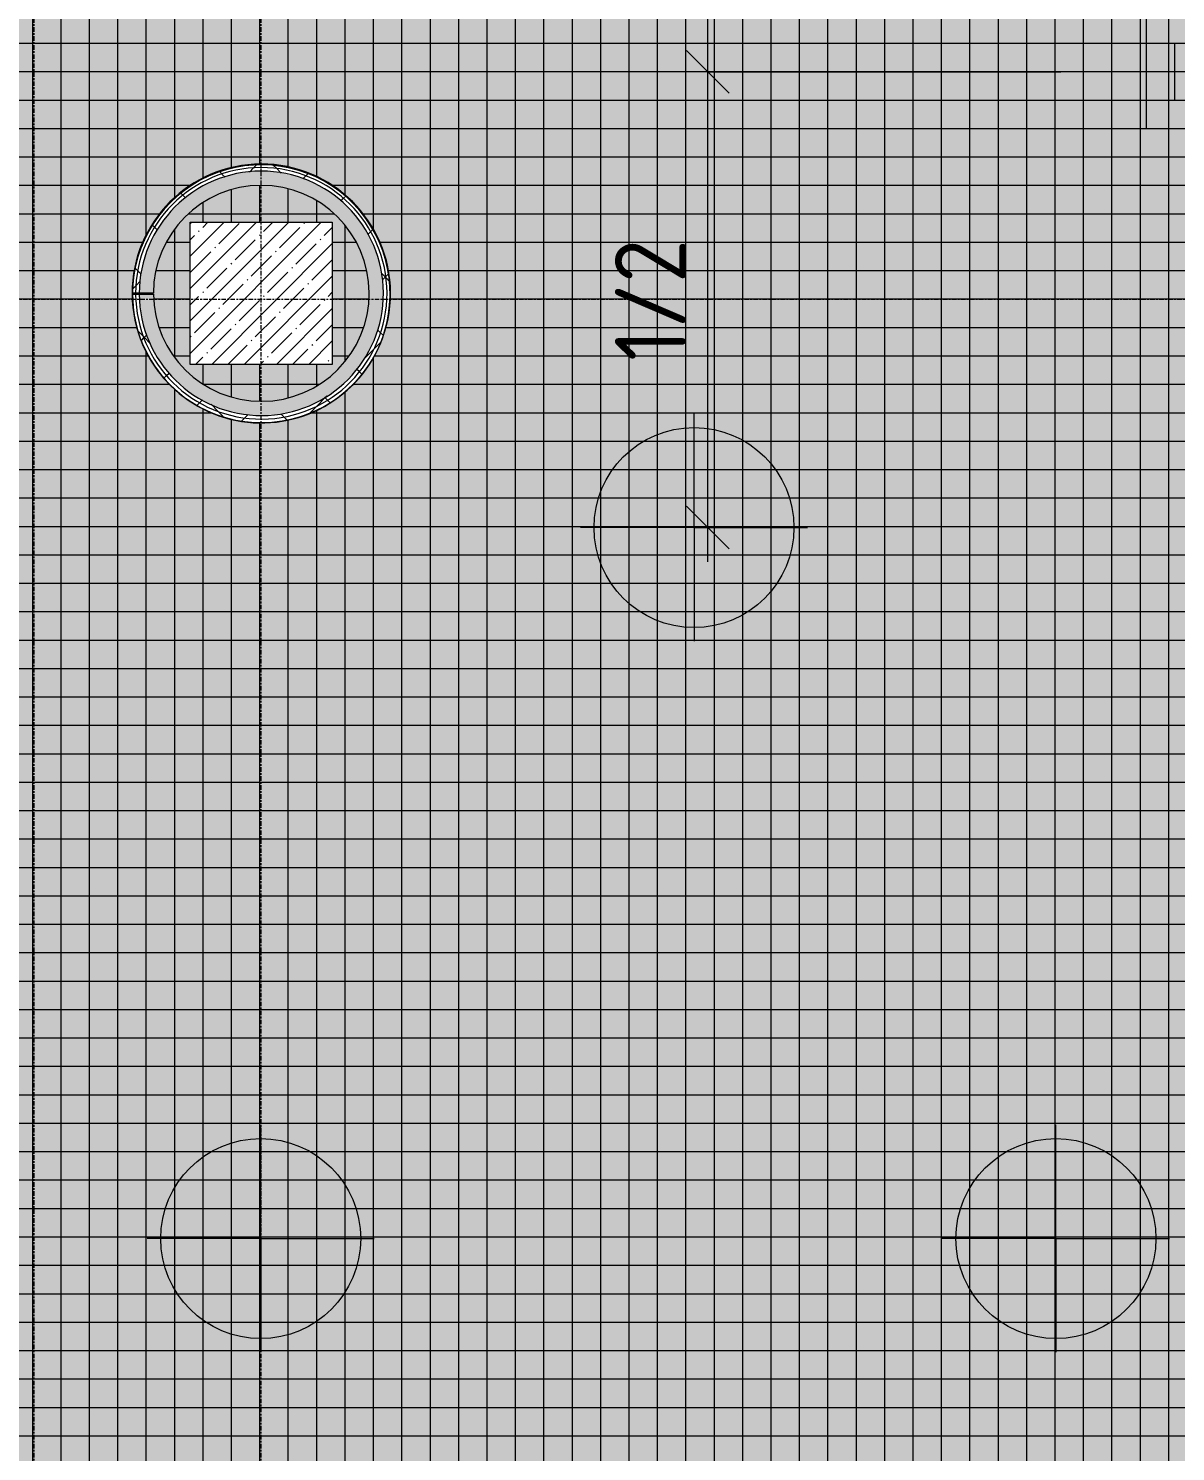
# Model space of a CAD drawing. Header units: millimetres. Extents: x 35928 to 232966, y -8553 to 29000.
# Drawn here: x 47640 to 51679, y 12945 to 17952 of the extents above; entities that cross this region are included whole.
import ezdxf

# ---------------------------------------------------------------- set-up
doc = ezdxf.new("R2010")
doc.units = ezdxf.units.MM
doc.linetypes.add('Осевая', pattern=[31.75, 6.35, -4.7625, 15.875, -4.7625])
for name, color, linetype, lineweight in [('A-ANNO-DIMS', 7, 'Continuous', 9), ('A-ANNO-DIMS-100', 7, 'Continuous', 9), ('A-ANNO-NOTE', 7, 'Continuous', 9), ('A-CLNG-PATT', 7, 'Continuous', 9), ('A-WALL', 7, 'Continuous', 9), ('I-WALL', 7, 'Continuous', 9), ('Q-SPCQ', 7, 'Continuous', 9), ('S-COLS', 7, 'Continuous', 9), ('Оси-2', 7, 'Осевая', 9)]:
    doc.layers.add(name, color=color, linetype=linetype, lineweight=lineweight)
doc.layers.add('A-ANNO-NOTE-1', color=7, linetype='Continuous', lineweight=9, transparency=1)
doc.layers.add('A-CLNG-PATT-1', color=7, linetype='Continuous', lineweight=9, transparency=1)
for name, color, linetype, lineweight, true_color in [('A-WALL-1', 7, 'Continuous', 9, 0x3c3c3c), ('A-WALL-FNSH-1', 7, 'Continuous', 9, 0x3c3c3c), ('Q-SPCQ-4', 1, 'Continuous', 9, 0xff0000), ('S-COLS-1', 9, 'Continuous', 9, 0x808080), ('S-COLS-2', 7, 'Continuous', 9, 0x3c3c3c)]:
    doc.layers.add(name, color=color, linetype=linetype, lineweight=lineweight, true_color=true_color)
doc.styles.add('ISOCPEUR', font='isocpeur.ttf', dxfattribs={"width": 0.9, "height": 250})
doc.dimstyles.new('ISO-2_5_0_9К_БОЛЬШОЙ', dxfattribs={"dimscale": 304.8, "dimtxt": 248.995294, "dimasz": 0.492126, "dimexe": 0.393701, "dimexo": 0.984252, "dimgap": 0, "dimtad": 1, "dimdec": 0, "dimrnd": 10, "dimzin": 0, "dimdsep": 46, "dimtxsty": 'ISOCPEUR', "dimblk1": 'OBLIQUE', "dimblk2": 'OBLIQUE', "dimsah": 1, "dimcen": 0.09, "dimdle": 0.393701, "dimazin": 0, "dimtfac": 1, "dimtdec": 4, "dimtix": 1, "dimtmove": 0, "dimatfit": 3, "dimfxl": 1, "dimtvp": 1, "dimtolj": 1, "dimtzin": 0, "dimarcsym": 2})
pattern_1 = [(45, (0, 0), (-106.066, 106.066), []), (135, (0, 0), (-106.066, -106.066), [])]

# ---------------------------------------------------------------- blocks, each defined once
blk = doc.blocks.new('BSC_Колонна _Прямоугольная - 500х500-22732503-Сводный план потолков 1 этажа в осях 12-23')
at = {"layer": 'S-COLS-1'}
h = blk.add_hatch(dxfattribs=at)
h.set_pattern_fill('FP_40', color=256, style=0, pattern_type=2)
h.set_pattern_definition([(45, (-48460, -17020), (-57.02463, 57.02463), []), (45, (-48402.975, -17020), (-57.02463, 57.02463), [100.806, -20.161, 3.353, -16.808])])
h.paths.add_polyline_path([(-250, -250), (250, -250), (250, 250), (-250, 250), (-250, -56.5)])
at = {"layer": 'S-COLS-2'}
for p, q in [((-250, 250), (250, 250)), ((-250, -250), (-250, 250)), ((250, 250), (250, -250)), ((250, -250), (-250, -250))]:
    blk.add_line(p, q, dxfattribs=at)
blk = doc.blocks.new('Извещатель потолочный - Монтируемые на перекрытии-30355244-Сводный план потолков 1 этажа в осях 12-23')
at = {"layer": 'Q-SPCQ'}
for p, q in [((-300, 300), (-300, -100)), ((100, 300), (-300, 300)), ((100, -100), (100, 300)), ((0, 200), (-200, 200)), ((-200, 200), (-200, 0)), ((-122.5, 139), (-74.9, 166.5)), ((0, 0), (0, 200)), ((-100, 100), (-122.5, 139)), ((-125.1, 33.5), (-77.5, 61)), ((-77.5, 61), (-100, 100)), ((-200, 0), (0, 0)), ((-300, -100), (100, -100))]:
    blk.add_line(p, q, dxfattribs=at)
blk = doc.blocks.new('DIMBLOCK94-Сводный план потолков 1 этажа в осях 12-23')
at = {"layer": 'A-ANNO-DIMS-100', "lineweight": 20}
for p, q in [((50031.7, 17799.6), (49956.7, 17874.6)), ((50031.7, 17799.6), (50106.7, 17724.6)), ((50031.7, 16195.8), (49956.7, 16270.8)), ((50031.7, 16195.8), (50106.7, 16120.8))]:
    blk.add_line(p, q, dxfattribs=at)
at = {"layer": 'A-ANNO-DIMS-100'}
for p, q in [((51275.5, 17799.6), (49911.7, 17799.6)), ((50031.7, 16075.8), (50031.7, 17799.6)), ((50031.7, 17799.6), (51275.5, 17799.6)), ((50280, 16195.8), (49911.7, 16195.8)), ((50031.7, 16195.8), (50280, 16195.8))]:
    blk.add_line(p, q, dxfattribs=at)
at = {"layer": 'A-ANNO-DIMS-100', "color": 0, "insert": (49705.1, 16782.2), "char_height": 250, "width": 517.144, "attachment_point": 1, "rotation": 90, "line_spacing_factor": 1.149209, "style": 'ISOCPEUR'}
blk.add_mtext('1/2', dxfattribs=at)
blk = doc.blocks.new('_Oblique')
at = {"color": 0, "linetype": 'ByBlock', "lineweight": -2}
blk.add_line((-0.5, -0.5), (0.5, 0.5), dxfattribs=at)
blk = doc.blocks.new('DIMBLOCK95-Сводный план потолков 1 этажа в осях 12-23')
at = {"layer": 'A-ANNO-DIMS-100'}
for p, q in [((50031.7, 17799.6), (50031.7, 19523.5)), ((50225.6, 19403.5), (49911.7, 19403.5)), ((50031.7, 19403.5), (50225.6, 19403.5)), ((51275.5, 17799.6), (49911.7, 17799.6)), ((50031.7, 17799.6), (51275.5, 17799.6))]:
    blk.add_line(p, q, dxfattribs=at)
at = {"layer": 'A-ANNO-DIMS-100', "lineweight": 20}
for p, q in [((50031.7, 19403.5), (49956.7, 19478.5)), ((50031.7, 19403.5), (50106.7, 19328.5)), ((50031.7, 17799.6), (49956.7, 17874.6)), ((50031.7, 17799.6), (50106.7, 17724.6))]:
    blk.add_line(p, q, dxfattribs=at)
at = {"layer": 'A-ANNO-DIMS-100', "color": 0, "insert": (49705.1, 18386.1), "char_height": 250, "width": 517.144, "attachment_point": 1, "rotation": 90, "line_spacing_factor": 1.149209, "style": 'ISOCPEUR'}
blk.add_mtext('1/2', dxfattribs=at)

msp = doc.modelspace()

# ---------------------------------------------------------------- hatches: boundary and pattern name
at = {"layer": 'A-ANNO-NOTE-1'}
h = msp.add_hatch(color=256, dxfattribs=at)
h.paths.add_polyline_path([(49983.5, 15843.8), (50011.1, 15844.9), (50038.6, 15848.1), (50065.7, 15853.5), (50092.3, 15861), (50118.2, 15870.6), (50143.3, 15882.1), (50167.5, 15895.6), (50190.4, 15911), (50212.1, 15928.1), (50232.4, 15946.9), (50251.2, 15967.2), (50268.3, 15988.9), (50283.7, 16011.9), (50297.2, 16036), (50309.8, 16063.7), (50318.3, 16087), (50325.8, 16113.6), (50331.2, 16140.7), (50334.5, 16168.2), (50335.6, 16195.8), (50334.5, 16223.4), (50331.2, 16250.9), (50325.8, 16278), (50318.3, 16304.6), (50308.8, 16330.5), (50297.2, 16355.6), (50281.5, 16383.1), (50268.3, 16402.7), (50251.2, 16424.4), (50232.4, 16444.7), (50212.1, 16463.5), (50190.4, 16480.6), (50167.5, 16496), (50143.3, 16509.5), (50118.2, 16521), (50092.3, 16530.6), (50065.7, 16538.1), (50038.6, 16543.5), (50011.1, 16546.8), (49983.5, 16547.8), (49955.9, 16546.8), (49928.4, 16543.5), (49901.3, 16538.1), (49874.7, 16530.6), (49848.8, 16521), (49823.7, 16509.5), (49799.6, 16496), (49776.6, 16480.6), (49754.9, 16463.5), (49734.6, 16444.7), (49715.8, 16424.4), (49698.7, 16402.7), (49683.4, 16379.7), (49669.9, 16355.6), (49658.3, 16330.5), (49648.7, 16304.6), (49641.2, 16278), (49635.8, 16250.9), (49632.6, 16223.4), (49631.5, 16195.8), (49632.6, 16168.2), (49635.8, 16140.7), (49641.2, 16113.6), (49648.7, 16087), (49658.3, 16061.1), (49670.4, 16034.9), (49683.4, 16011.9), (49698.7, 15988.9), (49715.8, 15967.2), (49734.6, 15946.9), (49754.9, 15928.1), (49776.6, 15911), (49799.6, 15895.6), (49823.7, 15882.1), (49848.8, 15870.6), (49874.7, 15861), (49901.3, 15853.5), (49928.4, 15848.1), (49955.9, 15844.9), (49974.3, 15843.9)])
h.paths.add_polyline_path([(49983.5, 15895.8), (49960, 15896.7), (49936.6, 15899.5), (49913.5, 15904.1), (49890.8, 15910.5), (49868.3, 15918.8), (49847.3, 15928.5), (49826.8, 15940), (49807.2, 15953.1), (49788.7, 15967.7), (49771.4, 15983.7), (49755.4, 16001), (49740.8, 16019.5), (49727.7, 16039.1), (49716.2, 16059.6), (49706.4, 16081), (49698.2, 16103.1), (49691.8, 16125.8), (49686.9, 16151), (49684.4, 16172.3), (49683.5, 16195.8), (49684.4, 16219.3), (49687.2, 16242.7), (49692.1, 16267.1), (49698.2, 16288.5), (49706.4, 16310.6), (49716.2, 16332), (49727.7, 16352.6), (49740.8, 16372.1), (49755.4, 16390.6), (49771.4, 16407.9), (49788.7, 16423.9), (49807.2, 16438.5), (49826.8, 16451.6), (49847.3, 16463.1), (49868.7, 16473), (49890.8, 16481.1), (49913.5, 16487.5), (49936.6, 16492.1), (49960, 16494.9), (49983.5, 16495.8), (50007.1, 16494.9), (50030.5, 16492.1), (50053.6, 16487.5), (50076.2, 16481.1), (50098.3, 16473), (50119.7, 16463.1), (50140.3, 16451.6), (50159.9, 16438.5), (50178.4, 16423.9), (50195.7, 16407.9), (50211.6, 16390.6), (50226.2, 16372.1), (50239.3, 16352.6), (50250.8, 16332), (50260.7, 16310.6), (50268.8, 16288.5), (50275.2, 16265.8), (50279.8, 16242.7), (50282.6, 16219.3), (50283.5, 16195.8), (50282.6, 16172.3), (50279.8, 16148.9), (50275.2, 16125.8), (50268.8, 16103.1), (50260.7, 16081), (50250.8, 16059.6), (50236.7, 16034.9), (50226.2, 16019.5), (50211.6, 16001), (50195.7, 15983.7), (50178.4, 15967.7), (50159.9, 15953.1), (50140.3, 15940), (50119.7, 15928.5), (50098.3, 15918.6), (50076.2, 15910.5), (50053.6, 15904.1), (50030.5, 15899.5), (50007.1, 15896.7), (49991.4, 15895.9)])
h = msp.add_hatch(color=256, dxfattribs=at)
h.paths.add_polyline_path([(48457.8, 13342), (48485.4, 13343), (48512.9, 13346.3), (48540, 13351.7), (48566.6, 13359.2), (48592.5, 13368.8), (48617.6, 13380.3), (48641.7, 13393.8), (48664.7, 13409.2), (48686.4, 13426.3), (48706.7, 13445.1), (48725.5, 13465.4), (48742.6, 13487.1), (48757.9, 13510.1), (48771.4, 13534.2), (48783, 13559.3), (48792.6, 13585.2), (48800.1, 13611.8), (48805.5, 13638.9), (48808.7, 13666.4), (48809.8, 13694), (48808.7, 13721.6), (48805.5, 13749.1), (48800.1, 13776.2), (48792.6, 13802.8), (48782.7, 13829.4), (48771.4, 13853.8), (48757.9, 13877.9), (48742.6, 13900.9), (48725.5, 13922.6), (48704.1, 13945.4), (48686.4, 13961.7), (48664.7, 13978.8), (48641.7, 13994.2), (48617.6, 14007.7), (48592.5, 14019.2), (48566.6, 14028.8), (48540, 14036.3), (48512.9, 14041.7), (48485.4, 14045), (48457.8, 14046), (48430.2, 14045), (48402.7, 14041.7), (48375.6, 14036.3), (48349, 14028.8), (48323.1, 14019.2), (48298, 14007.7), (48273.8, 13994.2), (48250.9, 13978.8), (48229.2, 13961.7), (48208.9, 13942.9), (48190.1, 13922.6), (48173, 13900.9), (48157.6, 13877.9), (48144.1, 13853.8), (48131, 13824.9), (48123, 13802.8), (48115.5, 13776.2), (48110.1, 13749.1), (48106.8, 13721.6), (48105.7, 13694), (48106.8, 13666.4), (48110.1, 13638.9), (48115.5, 13611.8), (48123, 13585.2), (48132.5, 13559.3), (48144.1, 13534.2), (48157.6, 13510.1), (48173, 13487.1), (48190.1, 13465.4), (48208.9, 13445.1), (48229.2, 13426.3), (48250.9, 13409.2), (48273.8, 13393.8), (48298, 13380.3), (48323.1, 13368.8), (48349, 13359.2), (48375.6, 13351.7), (48402.7, 13346.3), (48430.2, 13343), (48448.6, 13342.1)])
h.paths.add_polyline_path([(48457.8, 13394), (48434.2, 13394.9), (48410.9, 13397.7), (48387.7, 13402.3), (48365.1, 13408.7), (48343, 13416.8), (48321.6, 13426.7), (48301, 13438.2), (48281.4, 13451.3), (48262.9, 13465.9), (48245.6, 13481.9), (48229.7, 13499.2), (48215.1, 13517.7), (48202, 13537.3), (48190.5, 13557.8), (48180.6, 13579.2), (48172.5, 13601.3), (48166.1, 13624), (48161.5, 13647.1), (48158.7, 13670.5), (48157.8, 13694), (48158.7, 13717.5), (48161.5, 13740.9), (48166.1, 13764), (48172.5, 13786.7), (48180.6, 13808.8), (48190.5, 13830.2), (48202, 13850.7), (48215.1, 13870.3), (48229.7, 13888.8), (48245.6, 13906.1), (48262.9, 13922.1), (48281.4, 13936.7), (48301, 13949.8), (48321.6, 13961.3), (48343, 13971.2), (48365.1, 13979.3), (48387.7, 13985.7), (48410.9, 13990.3), (48434.2, 13993.1), (48457.8, 13994), (48481.3, 13993.1), (48504.7, 13990.3), (48527.8, 13985.7), (48550.5, 13979.3), (48572.6, 13971.2), (48594, 13961.3), (48614.5, 13949.8), (48634.1, 13936.7), (48652.6, 13922.1), (48669.9, 13906.1), (48685.9, 13888.8), (48700.5, 13870.3), (48713.6, 13850.7), (48725.5, 13829.4), (48734.9, 13808.8), (48743.1, 13786.7), (48749.5, 13764), (48754.1, 13740.9), (48757.1, 13713.3), (48757.8, 13694), (48756.9, 13670.5), (48754.1, 13647.1), (48749.5, 13624), (48741.7, 13597.2), (48734.9, 13579.2), (48725.1, 13557.8), (48713.6, 13537.3), (48700.5, 13517.7), (48685.9, 13499.2), (48669.1, 13481.1), (48652.6, 13465.9), (48634.1, 13451.3), (48614.5, 13438.2), (48594, 13426.7), (48572.6, 13416.8), (48550.5, 13408.7), (48527.8, 13402.3), (48504.7, 13397.7), (48481.3, 13394.9), (48465.6, 13394.1)])
h = msp.add_hatch(color=256, dxfattribs=at)
h.paths.add_polyline_path([(51257.8, 13342), (51285.4, 13343), (51312.9, 13346.3), (51340, 13351.7), (51366.6, 13359.2), (51392.5, 13368.8), (51417.6, 13380.3), (51441.7, 13393.8), (51464.7, 13409.2), (51486.4, 13426.3), (51506.7, 13445.1), (51525.5, 13465.4), (51542.6, 13487.1), (51557.9, 13510.1), (51571.4, 13534.2), (51583, 13559.3), (51592.6, 13585.2), (51600.1, 13611.8), (51605.5, 13638.9), (51608.7, 13666.4), (51609.8, 13694), (51608.7, 13721.6), (51605.5, 13749.1), (51600.1, 13776.2), (51592.6, 13802.8), (51583, 13828.7), (51571.4, 13853.8), (51557.9, 13877.9), (51542.6, 13900.9), (51525.5, 13922.6), (51504.1, 13945.4), (51486.4, 13961.7), (51464.7, 13978.8), (51441.7, 13994.2), (51417.6, 14007.7), (51392.5, 14019.2), (51366.6, 14028.8), (51340, 14036.3), (51312.9, 14041.7), (51285.4, 14045), (51257.8, 14046), (51230.2, 14045), (51202.7, 14041.7), (51175.6, 14036.3), (51149, 14028.8), (51123.1, 14019.2), (51098, 14007.7), (51073.8, 13994.2), (51050.9, 13978.8), (51029.2, 13961.7), (51008.9, 13942.9), (50990.1, 13922.6), (50973, 13900.9), (50957.6, 13877.9), (50944.1, 13853.8), (50932.5, 13828.7), (50923, 13802.8), (50915.5, 13776.2), (50910.1, 13749.1), (50906.8, 13721.6), (50905.7, 13694), (50906.8, 13666.4), (50910.1, 13638.9), (50915.5, 13611.8), (50923, 13585.2), (50932.5, 13559.3), (50944.1, 13534.2), (50957.6, 13510.1), (50973, 13487.1), (50990.1, 13465.4), (51008.9, 13445.1), (51029.2, 13426.3), (51050.9, 13409.2), (51073.8, 13393.8), (51098, 13380.3), (51123.1, 13368.8), (51149, 13359.2), (51175.6, 13351.7), (51202.7, 13346.3), (51230.2, 13343), (51248.6, 13342.1)])
h.paths.add_polyline_path([(51257.8, 13394), (51234.2, 13394.9), (51210.9, 13397.7), (51187.7, 13402.3), (51165.1, 13408.7), (51143, 13416.8), (51121.6, 13426.7), (51101, 13438.2), (51081.4, 13451.3), (51062.9, 13465.9), (51045.6, 13481.9), (51029.7, 13499.2), (51015.1, 13517.7), (51002, 13537.3), (50990.5, 13557.8), (50980.6, 13579.2), (50972.5, 13601.3), (50966.1, 13624), (50961.5, 13647.1), (50958.7, 13670.5), (50957.8, 13694), (50958.7, 13717.5), (50961.5, 13740.9), (50966.1, 13764), (50972.5, 13786.7), (50980.6, 13808.8), (50990.5, 13830.2), (51002, 13850.7), (51015.1, 13870.3), (51029.7, 13888.8), (51045.6, 13906.1), (51062.9, 13922.1), (51081.4, 13936.7), (51101, 13949.8), (51121.6, 13961.3), (51143, 13971.2), (51165.1, 13979.3), (51187.7, 13985.7), (51217.6, 13991.3), (51234.2, 13993.1), (51257.8, 13994), (51281.3, 13993.1), (51304.7, 13990.3), (51327.8, 13985.7), (51350.5, 13979.3), (51372.6, 13971.2), (51399.2, 13958.6), (51414.5, 13949.8), (51434.1, 13936.7), (51452.6, 13922.1), (51469.9, 13906.1), (51485.9, 13888.8), (51500.5, 13870.3), (51513.6, 13850.7), (51525.5, 13829.4), (51534.9, 13808.8), (51543.1, 13786.7), (51549.5, 13764), (51554.1, 13740.9), (51557.1, 13713.3), (51557.8, 13694), (51556.9, 13670.5), (51554.1, 13647.1), (51549.5, 13624), (51541.7, 13597.2), (51534.9, 13579.2), (51525.1, 13557.8), (51513.6, 13537.3), (51500.5, 13517.7), (51485.9, 13499.2), (51469.1, 13481.1), (51452.6, 13465.9), (51434.1, 13451.3), (51414.5, 13438.2), (51394, 13426.7), (51372.6, 13416.8), (51350.5, 13408.7), (51327.8, 13402.3), (51304.7, 13397.7), (51281.3, 13394.9), (51265.6, 13394.1)])
at = {"layer": 'A-CLNG-PATT'}
h = msp.add_hatch(dxfattribs=at)
h.set_pattern_fill('FP_69', color=256, style=0, pattern_type=2)
h.set_pattern_definition([(90, (50155, 19000), (100, -6e-15), []), (0, (50155, 19000), (0, -100), [])])
h.paths.add_polyline_path([(43625, 11141), (44725, 11141), (44725, 11148), (45422, 11148), (45422, 13660), (45931, 13661), (45931, 11940), (48139, 11940), (48139, 12321), (48781, 12321), (48781, 11940), (51709, 11940), (51709, 12321), (54152, 12321), (54152, 12329), (54768, 12329), (54768, 12321), (56547.3, 12321), (56547.3, 14550.8), (56532.1, 14510.8), (56504.7, 14471.2), (56468.6, 14439.2), (56425.9, 14416.8), (56379.1, 14405.3), (56330.9, 14405.3), (56284.1, 14416.8), (56241.4, 14439.2), (56205.3, 14471.2), (56177.9, 14510.8), (56160.8, 14555.9), (56155, 14603.8), (56160.8, 14651.7), (56177.9, 14696.7), (56205.3, 14736.4), (56241.4, 14768.4), (56284.1, 14790.8), (56330.9, 14802.3), (56379.1, 14802.3), (56425.9, 14790.8), (56468.6, 14768.4), (56504.7, 14736.4), (56532.1, 14696.7), (56547.3, 14656.7), (56547.3, 15831.8), (57322, 15831.8), (57322, 18828), (57902, 18828), (57902, 19320), (57909, 19320), (57909, 20420), (57902, 20420), (57902, 20492), (51372, 20492.1), (51372, 23970), (51379, 23970), (51379, 24970), (51372, 24970), (51372, 25550), (51379, 25550), (51379, 26478), (50839, 26478), (50839, 26859), (48781, 26859), (48781, 26479), (47639, 26479), (47639, 26879), (42781, 26879), (42781, 26479), (42616, 26479), (42616, 26464), (42566, 26464), (42566, 26479), (42401, 26479), (42401, 23321), (42781, 23321), (42781, 16679), (42401, 16679), (42401, 15103.5), (45931, 15103.5), (45931, 14722.6), (45422, 14723.6), (45422, 14974.5), (42788, 14974.5), (42788.4, 11148), (43625, 11148)])
h.paths.add_polyline_path([(52462.1, 13964), (52462.1, 14049), (52547.1, 14049), (52547.1, 13964)])
h.paths.add_polyline_path([(52547.1, 14119), (52462.1, 14119), (52462.1, 14204), (52547.1, 14204)])
h.paths.add_polyline_path([(52462.1, 14274), (52462.1, 14359), (52547.1, 14359), (52547.1, 14274)])
h.paths.add_polyline_path([(52547.1, 14429), (52462.1, 14429), (52462.1, 14514), (52547.1, 14514)])
h.paths.add_polyline_path([(52462.1, 14584), (52462.1, 14669), (52547.1, 14669), (52547.1, 14584)])
h.paths.add_polyline_path([(52462.1, 14739), (52462.1, 14824), (52547.1, 14824), (52547.1, 14739)])
h.paths.add_polyline_path([(52547.1, 14894), (52462.1, 14894), (52462.1, 14979), (52547.1, 14979)])
h.paths.add_polyline_path([(52462.1, 15049), (52462.1, 15134), (52547.1, 15134), (52547.1, 15049)])
h.paths.add_polyline_path([(52547.1, 15204), (52462.1, 15204), (52462.1, 15289), (52547.1, 15289)])
h.paths.add_polyline_path([(52547.1, 15359), (52462.1, 15359), (52462.1, 15444), (52547.1, 15444), (52547.1, 15403.7)])
h.paths.add_polyline_path([(52462.1, 15514), (52462.1, 15599), (52547.1, 15599), (52547.1, 15514)])
h.paths.add_polyline_path([(52547.1, 15669), (52462.1, 15669), (52462.1, 15754), (52547.1, 15754)])
h.paths.add_polyline_path([(52547.1, 15824), (52462.1, 15824), (52462.1, 15909), (52547.1, 15909)])
h.paths.add_polyline_path([(52547.1, 15979), (52462.1, 15979), (52462.1, 16064), (52547.1, 16064)])
h.paths.add_polyline_path([(52547.1, 16134), (52462.1, 16134), (52462.1, 16219), (52547.1, 16219)])
h.paths.add_polyline_path([(52547.1, 16289), (52462.1, 16289), (52462.1, 16374), (52547.1, 16374)])
h.paths.add_polyline_path([(52547.1, 16444), (52462.1, 16444), (52462.1, 16529), (52547.1, 16529)])
h.paths.add_polyline_path([(48454, 16565.5), (48424.9, 16565.6), (48348.4, 16578.3), (48278.1, 16602.3), (48212.4, 16637.6), (48150.7, 16686), (48101.2, 16739.8), (48060.6, 16801.7), (48029.4, 16874), (48011.2, 16947.6), (48005, 17020), (48012.5, 17100.1), (48030.7, 17170), (48060.4, 17237.3), (48104.2, 17302.9), (48151.5, 17354.5), (48210.7, 17400.6), (48276.7, 17436.4), (48354.5, 17462.1), (48424.2, 17473.4), (48501.8, 17472.7), (48577.5, 17459), (48643.1, 17436.4), (48711.6, 17398.7), (48770.9, 17351.6), (48818.3, 17300.5), (48859.5, 17237.7), (48889.9, 17169.1), (48908.5, 17096.4), (48915, 17021.6), (48908.3, 16943.7), (48888.6, 16868.6), (48857.3, 16799.3), (48817.3, 16738.7), (48768.4, 16685.3), (48710.6, 16639.8), (48644.8, 16603.6), (48573.9, 16578.8), (48499.9, 16566), (48451.8, 16565.6)])
h.paths.add_polyline_path([(48460, 16565), (48459.5, 16565.5), (48468.1, 16565.6)])
h.paths.add_polyline_path([(48326.3, 16585.7), (48319.8, 16587.2), (48322.5, 16586.9)])
h.paths.add_polyline_path([(52547.1, 16599), (52462.1, 16599), (52462.1, 16684), (52547.1, 16684)])
h.paths.add_polyline_path([(48259.1, 16612.4), (48254.1, 16614.4), (48247, 16618.8)])
h.paths.add_polyline_path([(48479, 16640.5), (48546.4, 16650), (48611, 16671.3), (48670.8, 16703.8), (48723.8, 16746.5), (48768.4, 16798), (48803, 16856.5), (48826.7, 16920.3), (48838.6, 16987.3), (48837.9, 17057.9), (48826, 17122.3), (48801.9, 17185.9), (48766.8, 17244.2), (48721.9, 17295.4), (48668.6, 17337.6), (48608.6, 17369.8), (48543.8, 17390.6), (48476.4, 17399.6), (48408.4, 17396.5), (48342.1, 17381.2), (48275.7, 17351.9), (48222.8, 17316.9), (48173.6, 17269.8), (48131, 17209.2), (48104.2, 17153.4), (48086.1, 17087.8), (48079.7, 17020), (48006.6, 17020), (48006.6, 17016.8), (48080, 17017.3), (48088, 16944.4), (48105.1, 16884.1), (48135.1, 16823), (48177.9, 16765.8), (48224.9, 16721.5), (48281.9, 16684.3), (48344.6, 16657.9), (48411.1, 16643.2), (48444.1, 16641.9)])
h.paths.add_polyline_path([(54738, 16742), (54182, 16742), (54182, 17298), (54738, 17298), (54738, 16750)])
h.paths.add_polyline_path([(52547.1, 16754), (52462.1, 16754), (52462.1, 16839), (52547.1, 16839)])
h.paths.add_polyline_path([(48224.9, 16770), (48210, 16770), (48210, 17270), (48710, 17270), (48710, 16770), (48494.1, 16770)])
h.paths.add_polyline_path([(52462.1, 16909), (52462.1, 16994), (52547.1, 16994), (52547.1, 16909)])
h.paths.add_polyline_path([(52547.1, 17064), (52462.1, 17064), (52462.1, 17149), (52547.1, 17149)])
h.paths.add_polyline_path([(52462.1, 17219), (52462.1, 17304), (52547.1, 17304), (52547.1, 17219)])
h.paths.add_polyline_path([(52462.1, 17374), (52462.1, 17459), (52547.1, 17459), (52547.1, 17374)])
h.paths.add_polyline_path([(52462.1, 17529), (52462.1, 17614), (52547.1, 17614), (52547.1, 17529)])
h.paths.add_polyline_path([(52547.1, 17684), (52462.1, 17684), (52462.1, 17769), (52547.1, 17769)])
h.paths.add_polyline_path([(52462.1, 17839), (52462.1, 17924), (52547.1, 17924), (52547.1, 17839)])
h.paths.add_polyline_path([(57066.9, 17901.5), (57020.1, 17913), (56977.4, 17935.4), (56941.3, 17967.4), (56913.9, 18007.1), (56896.8, 18052.1), (56891, 18100), (56896.8, 18147.9), (56913.9, 18192.9), (56941.3, 18232.6), (56977.4, 18264.6), (57020.1, 18287), (57066.9, 18298.5), (57115.1, 18298.5), (57161.9, 18287), (57204.6, 18264.6), (57240.7, 18232.6), (57268.1, 18192.9), (57285.2, 18147.9), (57291, 18100), (57285.2, 18052.1), (57268.1, 18007.1), (57240.7, 17967.4), (57204.6, 17935.4), (57161.9, 17913), (57115.1, 17901.5), (57082.4, 17901.5)])
h.paths.add_polyline_path([(52547.1, 17994), (52462.1, 17994), (52462.1, 18079), (52547.1, 18079)])
h.paths.add_polyline_path([(52547.1, 18149), (52462.1, 18149), (52462.1, 18234), (52547.1, 18234)])
h.paths.add_polyline_path([(52462.1, 18304), (52462.1, 18389), (52547.1, 18389), (52547.1, 18304)])
h.paths.add_polyline_path([(52462.1, 18459), (52462.1, 18544), (52547.1, 18544), (52547.1, 18459)])
h.paths.add_polyline_path([(52462.1, 18614), (52462.1, 18699), (52547.1, 18699), (52547.1, 18614)])
h.paths.add_polyline_path([(48427.7, 22545.1), (48348.1, 22558.4), (48279.4, 22581.6), (48209.8, 22619.5), (48153.5, 22663.1), (48102.7, 22717.5), (48059.7, 22783.7), (48030.4, 22849.9), (48011.7, 22923.2), (48005.4, 23005.3), (48012.5, 23080.1), (48030.7, 23150), (48060.4, 23217.3), (48100.8, 23279.2), (48151, 23334), (48210, 23380.2), (48278.8, 23417.1), (48348.6, 23441), (48422.9, 23453.3), (48495.3, 23453.6), (48572.5, 23440.6), (48641.1, 23417.3), (48710.1, 23379.7), (48769.4, 23333), (48816.9, 23282.2), (48858.4, 23219.8), (48889.1, 23151.4), (48908.1, 23078.9), (48914.6, 22999.8), (48909.5, 22929.6), (48889.3, 22850.9), (48861.7, 22786.5), (48822.3, 22724.3), (48770, 22666.6), (48713.6, 22621.5), (48648.2, 22584.9), (48576.2, 22559.2), (48502.1, 22546.1), (48427.8, 22545.1)])
h.paths.add_polyline_path([(48427.8, 22546.1), (48422.4, 22547.1), (48427.7, 22546.2)])
h.paths.add_polyline_path([(48007, 22991.4), (48046.1, 22992.8), (48045.4, 23000), (48006.5, 22999.8), (48007, 22991.6)])
h.paths.add_polyline_path([(51086.9, 23477.5), (51040.1, 23489), (50997.4, 23511.4), (50961.3, 23543.4), (50933.9, 23583.1), (50916.8, 23628.1), (50911, 23676), (50916.8, 23723.9), (50933.9, 23768.9), (50961.3, 23808.6), (50997.4, 23840.6), (51040.1, 23863), (51086.9, 23874.5), (51135.1, 23874.5), (51181.9, 23863), (51224.6, 23840.6), (51260.7, 23808.6), (51288.1, 23768.9), (51305.2, 23723.9), (51311, 23676), (51305.2, 23628.1), (51288.1, 23583.1), (51260.7, 23543.4), (51224.6, 23511.4), (51181.9, 23489), (51135.1, 23477.5)])
at = {"layer": 'A-CLNG-PATT-1'}
h = msp.add_hatch(color=256, dxfattribs=at)
h.paths.add_polyline_path([(43625, 11141), (44725, 11141), (44725, 11148), (45422, 11148), (45422, 13660), (45931, 13661), (45931, 11940), (48139, 11940), (48139, 12321), (48781, 12321), (48781, 11940), (51709, 11940), (51709, 12321), (56547.3, 12321), (56547.3, 14550.8), (56532.1, 14510.8), (56504.7, 14471.2), (56468.6, 14439.2), (56425.9, 14416.8), (56379.1, 14405.3), (56330.9, 14405.3), (56284.1, 14416.8), (56241.4, 14439.2), (56205.3, 14471.2), (56177.9, 14510.8), (56160.8, 14555.9), (56155, 14603.8), (56160.8, 14651.7), (56177.9, 14696.7), (56205.3, 14736.4), (56241.4, 14768.4), (56284.1, 14790.8), (56330.9, 14802.3), (56379.1, 14802.3), (56425.9, 14790.8), (56468.6, 14768.4), (56504.7, 14736.4), (56532.1, 14696.7), (56547.3, 14656.7), (56547.3, 15831.8), (57322, 15831.8), (57322, 18828), (57902, 18828), (57902, 20492), (51372, 20492.1), (51372, 23970), (51379, 23970), (51379, 24970), (51372, 24970), (51372, 25550), (51379, 25550), (51379, 26478), (50840, 26479), (50840, 26859), (48781, 26859), (48781, 26479), (47639, 26479), (47639, 26879), (42781, 26879), (42781, 26479), (42616, 26479), (42616, 26464), (42566, 26464), (42566, 26479), (42401, 26479), (42401, 23321), (42781, 23321), (42781, 16679), (42401, 16679), (42401, 15103.5), (45931, 15103.5), (45931, 14722.6), (45422, 14723.6), (45422, 14974.5), (42788, 14974.5), (42788.4, 11148), (43625, 11148)])
h.paths.add_polyline_path([(54768, 12321), (54152, 12321), (54152, 12329), (54768, 12329)])
h.paths.add_polyline_path([(52547.1, 13964), (52462.1, 13964), (52462.1, 14049), (52547.1, 14049)])
h.paths.add_polyline_path([(52547.1, 14119), (52462.1, 14119), (52462.1, 14204), (52547.1, 14204)])
h.paths.add_polyline_path([(52547.1, 14274), (52462.1, 14274), (52462.1, 14359), (52547.1, 14359)])
h.paths.add_polyline_path([(52462.1, 14429), (52462.1, 14514), (52547.1, 14514), (52547.1, 14429)])
h.paths.add_polyline_path([(52462.1, 14584), (52462.1, 14669), (52547.1, 14669), (52547.1, 14584)])
h.paths.add_polyline_path([(52462.1, 14739), (52462.1, 14824), (52547.1, 14824), (52547.1, 14739)])
h.paths.add_polyline_path([(52547.1, 14894), (52462.1, 14894), (52462.1, 14979), (52547.1, 14979)])
h.paths.add_polyline_path([(52547.1, 15049), (52462.1, 15049), (52462.1, 15134), (52547.1, 15134)])
h.paths.add_polyline_path([(52462.1, 15204), (52462.1, 15289), (52547.1, 15289), (52547.1, 15204)])
h.paths.add_polyline_path([(52547.1, 15359), (52462.1, 15359), (52462.1, 15444), (52547.1, 15444), (52547.1, 15403.7)])
h.paths.add_polyline_path([(52547.1, 15514), (52462.1, 15514), (52462.1, 15599), (52547.1, 15599), (52547.1, 15570.6)])
h.paths.add_polyline_path([(52547.1, 15669), (52462.1, 15669), (52462.1, 15754), (52547.1, 15754)])
h.paths.add_polyline_path([(52462.1, 15824), (52462.1, 15909), (52547.1, 15909), (52547.1, 15824)])
h.paths.add_polyline_path([(52547.1, 15979), (52462.1, 15979), (52462.1, 16064), (52547.1, 16064)])
h.paths.add_polyline_path([(52547.1, 16134), (52462.1, 16134), (52462.1, 16219), (52547.1, 16219)])
h.paths.add_polyline_path([(52462.1, 16289), (52462.1, 16374), (52547.1, 16374), (52547.1, 16289)])
h.paths.add_polyline_path([(52462.1, 16444), (52462.1, 16529), (52547.1, 16529), (52547.1, 16444)])
h.paths.add_polyline_path([(48454, 16565.5), (48424.9, 16565.6), (48348.4, 16578.3), (48278.1, 16602.3), (48212.4, 16637.6), (48150.7, 16686), (48101.2, 16739.8), (48060.6, 16801.7), (48029.4, 16874), (48011.2, 16947.6), (48005, 17020), (48012.5, 17100.1), (48030.7, 17170), (48060.4, 17237.3), (48104.2, 17302.9), (48151.5, 17354.5), (48210.7, 17400.6), (48276.7, 17436.4), (48354.5, 17462.1), (48424.2, 17473.4), (48501.8, 17472.7), (48577.5, 17459), (48643.1, 17436.4), (48711.6, 17398.7), (48770.9, 17351.6), (48818.3, 17300.5), (48859.5, 17237.7), (48889.9, 17169.1), (48908.5, 17096.4), (48915, 17021.6), (48908.3, 16943.7), (48888.6, 16868.6), (48857.3, 16799.3), (48817.3, 16738.7), (48768.4, 16685.3), (48710.6, 16639.8), (48644.8, 16603.6), (48573.9, 16578.8), (48499.9, 16566), (48451.8, 16565.6)])
h.paths.add_polyline_path([(48460, 16565), (48459.5, 16565.5), (48468.1, 16565.6)])
h.paths.add_polyline_path([(48326.3, 16585.7), (48319.8, 16587.2), (48322.5, 16586.9)])
h.paths.add_polyline_path([(52462.1, 16599), (52462.1, 16684), (52547.1, 16684), (52547.1, 16599)])
h.paths.add_polyline_path([(48259.1, 16612.4), (48254.1, 16614.4), (48247, 16618.8)])
h.paths.add_polyline_path([(48479, 16640.5), (48546.4, 16650), (48611, 16671.3), (48670.8, 16703.8), (48723.8, 16746.5), (48768.4, 16798), (48803, 16856.5), (48826.7, 16920.3), (48838.6, 16987.3), (48837.9, 17057.9), (48826, 17122.3), (48801.9, 17185.9), (48766.8, 17244.2), (48721.9, 17295.4), (48668.6, 17337.6), (48608.6, 17369.8), (48543.8, 17390.6), (48476.4, 17399.6), (48408.4, 17396.5), (48342.1, 17381.2), (48275.7, 17351.9), (48222.8, 17316.9), (48173.6, 17269.8), (48131, 17209.2), (48104.2, 17153.4), (48086.1, 17087.8), (48079.7, 17020), (48006.6, 17020), (48006.6, 17016.8), (48080, 17017.3), (48088, 16944.4), (48105.1, 16884.1), (48135.1, 16823), (48177.9, 16765.8), (48224.9, 16721.5), (48281.9, 16684.3), (48344.6, 16657.9), (48411.1, 16643.2), (48444.1, 16641.9)])
h.paths.add_polyline_path([(54190, 16742), (54182, 16742), (54182, 17298), (54738, 17298), (54738, 16742), (54304.3, 16742)])
h.paths.add_polyline_path([(52547.1, 16754), (52462.1, 16754), (52462.1, 16839), (52547.1, 16839)])
h.paths.add_polyline_path([(48224.9, 16770), (48210, 16770), (48210, 17270), (48710, 17270), (48710, 16770), (48494.1, 16770)])
h.paths.add_polyline_path([(52547.1, 16909), (52462.1, 16909), (52462.1, 16994), (52547.1, 16994)])
h.paths.add_polyline_path([(52462.1, 17064), (52462.1, 17149), (52547.1, 17149), (52547.1, 17064)])
h.paths.add_polyline_path([(52547.1, 17219), (52462.1, 17219), (52462.1, 17304), (52547.1, 17304)])
h.paths.add_polyline_path([(52462.1, 17374), (52462.1, 17459), (52547.1, 17459), (52547.1, 17374)])
h.paths.add_polyline_path([(52462.1, 17529), (52462.1, 17614), (52547.1, 17614), (52547.1, 17529)])
h.paths.add_polyline_path([(52462.1, 17684), (52462.1, 17769), (52547.1, 17769), (52547.1, 17684)])
h.paths.add_polyline_path([(52462.1, 17839), (52462.1, 17924), (52547.1, 17924), (52547.1, 17839)])
h.paths.add_polyline_path([(57082.4, 17901.5), (57066.9, 17901.5), (57020.1, 17913), (56977.4, 17935.4), (56941.3, 17967.4), (56913.9, 18007.1), (56896.8, 18052.1), (56891, 18100), (56896.8, 18147.9), (56913.9, 18192.9), (56941.3, 18232.6), (56977.4, 18264.6), (57020.1, 18287), (57066.9, 18298.5), (57115.1, 18298.5), (57161.9, 18287), (57204.6, 18264.6), (57240.7, 18232.6), (57268.1, 18192.9), (57285.2, 18147.9), (57291, 18100), (57285.2, 18052.1), (57268.1, 18007.1), (57240.7, 17967.4), (57204.6, 17935.4), (57161.9, 17913), (57115.1, 17901.5)])
h.paths.add_polyline_path([(52462.1, 17994), (52462.1, 18079), (52547.1, 18079), (52547.1, 17994)])
h.paths.add_polyline_path([(52547.1, 18149), (52462.1, 18149), (52462.1, 18234), (52547.1, 18234)])
h.paths.add_polyline_path([(52547.1, 18304), (52462.1, 18304), (52462.1, 18389), (52547.1, 18389), (52547.1, 18356.5)])
h.paths.add_polyline_path([(52462.1, 18459), (52462.1, 18544), (52547.1, 18544), (52547.1, 18459)])
h.paths.add_polyline_path([(52462.1, 18614), (52462.1, 18699), (52547.1, 18699), (52547.1, 18614)])
h.paths.add_polyline_path([(48427.7, 22545.1), (48348.1, 22558.4), (48279.4, 22581.6), (48209.8, 22619.5), (48153.5, 22663.1), (48102.7, 22717.5), (48059.7, 22783.7), (48030.4, 22849.9), (48011.7, 22923.2), (48005.4, 23005.3), (48012.5, 23080.1), (48030.7, 23150), (48060.4, 23217.3), (48100.8, 23279.2), (48151, 23334), (48210, 23380.2), (48278.8, 23417.1), (48348.6, 23441), (48422.9, 23453.3), (48495.3, 23453.6), (48572.5, 23440.6), (48641.1, 23417.3), (48710.1, 23379.7), (48769.4, 23333), (48816.9, 23282.2), (48858.4, 23219.8), (48889.1, 23151.4), (48908.1, 23078.9), (48914.6, 22999.8), (48909.5, 22929.6), (48889.3, 22850.9), (48861.7, 22786.5), (48822.3, 22724.3), (48770, 22666.6), (48713.6, 22621.5), (48648.2, 22584.9), (48576.2, 22559.2), (48502.1, 22546.1), (48427.8, 22545.1)])
h.paths.add_polyline_path([(48427.8, 22546.1), (48422.4, 22547.1), (48427.7, 22546.2)])
h.paths.add_polyline_path([(48007, 22991.4), (48046.1, 22992.8), (48045.4, 23000), (48006.5, 22999.8), (48007, 22991.6)])
h.paths.add_polyline_path([(51135.1, 23477.5), (51086.9, 23477.5), (51040.1, 23489), (50997.4, 23511.4), (50961.3, 23543.4), (50933.9, 23583.1), (50916.8, 23628.1), (50911, 23676), (50916.8, 23723.9), (50933.9, 23768.9), (50961.3, 23808.6), (50997.4, 23840.6), (51040.1, 23863), (51086.9, 23874.5), (51135.1, 23874.5), (51181.9, 23863), (51224.6, 23840.6), (51260.7, 23808.6), (51288.1, 23768.9), (51305.2, 23723.9), (51311, 23676), (51305.2, 23628.1), (51288.1, 23583.1), (51260.7, 23543.4), (51224.6, 23511.4), (51181.9, 23489)])
at = {"layer": 'I-WALL'}
h = msp.add_hatch(dxfattribs=at)
h.set_pattern_fill('FP_66', color=256, style=0, pattern_type=2)
h.set_pattern_definition(pattern_1)
h.paths.add_polyline_path([(48424.9, 16566.4), (48499.9, 16566.8), (48573.9, 16579.5), (48644.8, 16604.2), (48710.6, 16640.3), (48769.7, 16686.6), (48820.3, 16742.1), (48861, 16805.1), (48890.9, 16873.9), (48909.1, 16946.8), (48915, 17021.6), (48908.5, 17096.4), (48889.9, 17169.1), (48857.3, 17241.1), (48818.3, 17300.5), (48767.3, 17355.6), (48707.9, 17401.5), (48641.8, 17437.1), (48570.8, 17461.3), (48494.1, 17473.5), (48421.7, 17473.4), (48347.6, 17460.9), (48276.7, 17436.4), (48210.7, 17400.6), (48151.5, 17354.5), (48100.7, 17299.2), (48059.7, 17236.3), (48029.6, 17167.6), (48011.2, 17094.8), (48005, 17020), (48017.5, 17020), (48023.9, 17094.7), (48042.7, 17167.3), (48073.6, 17235.6), (48115.5, 17297.7), (48167.3, 17351.9), (48227.6, 17396.5), (48294.5, 17430.4), (48366.1, 17452.4), (48440.5, 17462.1), (48515.4, 17459), (48588.7, 17443.4), (48658.3, 17415.6), (48722.2, 17376.4), (48778.6, 17327), (48825.9, 17268.8), (48862.7, 17203.5), (48887.9, 17132.9), (48900.8, 17059), (48901, 16984.1), (48888.6, 16910.1), (48863.9, 16839.4), (48827.7, 16773.8), (48780.8, 16715.2), (48724.8, 16665.4), (48661.1, 16625.8), (48591.7, 16597.5), (48518.5, 16581.4), (48443.6, 16577.8), (48369.2, 16586.9), (48297.4, 16608.5), (48230.2, 16641.8), (48169.7, 16686), (48117.5, 16739.8), (48075.1, 16801.7), (48043.8, 16869.8), (48024.4, 16942.2), (48017.5, 17016.9), (48005, 17016.8), (48011.7, 16942), (48030.7, 16869.4), (48061.3, 16800.8), (48102.7, 16738.3), (48153.9, 16683.4), (48213.4, 16637.6), (48279.6, 16602.3), (48350.8, 16578.3)])
h = msp.add_hatch(color=256, dxfattribs=at)
h.paths.add_polyline_path([(48913.1, 17023.4), (48913.5, 17028.5), (48912.6, 17037)])
h.paths.add_polyline_path([(48909.6, 16964.4), (48913.8, 17007.4), (48913.1, 17023.4)])
h.paths.add_polyline_path([(48006.4, 17018.6), (48012.5, 17092.7), (48030.7, 17164.8), (48060.4, 17233), (48100.8, 17295.5), (48150.9, 17350.5), (48209.3, 17396.5), (48274.5, 17432.4), (48344.6, 17457.2), (48417.9, 17470.1), (48494.1, 17470.7), (48565.8, 17459.6), (48636.4, 17436.4), (48622.6, 17443), (48552.3, 17463.6), (48479.6, 17472.7), (48406.4, 17469.9), (48334.5, 17455.5), (48262.9, 17427.9), (48202.4, 17393.1), (48145.6, 17346.8), (48096.9, 17292), (48057.7, 17230.1), (48028.9, 17162.7), (48011.3, 17091.6), (48005.4, 17018.6)])
h.paths.add_polyline_path([(48912.6, 17037), (48911.1, 17071.3), (48906.3, 17097.2)])
h.paths.add_polyline_path([(48904.4, 17107.3), (48899.4, 17134.1), (48886.4, 17173)])
h.paths.add_polyline_path([(48885.7, 17174.8), (48879, 17194.7), (48857.3, 17236.5)])
h.paths.add_polyline_path([(48853.9, 17243.1), (48845.3, 17259.7), (48814.9, 17300.6)])
h.paths.add_polyline_path([(48812.2, 17304.1), (48801.5, 17318.5), (48763.3, 17355.6)])
h.paths.add_polyline_path([(48761.2, 17357.6), (48748.9, 17369.5), (48703.1, 17401.4)])
h.paths.add_polyline_path([(48702.1, 17402.1), (48688.7, 17411.4), (48652.7, 17427.9)])
h = msp.add_hatch(dxfattribs=at)
h.set_pattern_fill('FP_66', color=256, style=0, pattern_type=2)
h.set_pattern_definition(pattern_1)
h.paths.add_polyline_path([(48443.6, 16577.8), (48518.5, 16581.4), (48591.7, 16597.5), (48661.1, 16625.8), (48724.8, 16665.4), (48780.8, 16715.2), (48827.7, 16773.8), (48863.9, 16839.4), (48888.6, 16910.1), (48901, 16984.1), (48900.8, 17059), (48887.9, 17132.9), (48862.7, 17203.5), (48825.9, 17268.8), (48778.6, 17327), (48722.2, 17376.4), (48658.3, 17415.6), (48588.7, 17443.4), (48515.4, 17459), (48440.5, 17462.1), (48366.1, 17452.4), (48289.5, 17427.9), (48227.6, 17396.5), (48167.3, 17351.9), (48115.5, 17297.7), (48073.6, 17235.6), (48042.7, 17167.3), (48023.9, 17094.7), (48017.5, 17020), (48030, 17020), (48036.2, 17092.6), (48054.5, 17163.1), (48084.5, 17229.5), (48125.2, 17289.9), (48175.6, 17342.5), (48234.1, 17385.9), (48299.1, 17418.8), (48368.8, 17440.2), (48441, 17449.6), (48513.8, 17446.6), (48585, 17431.4), (48652.7, 17404.4), (48714.8, 17366.4), (48769.6, 17318.4), (48815.6, 17261.8), (48852.2, 17195.7), (48875.8, 17129.7), (48888.3, 17057.9), (48888.6, 16985.1), (48876.5, 16913.2), (48852.5, 16844.5), (48817.3, 16780.7), (48771.7, 16723.8), (48717.3, 16675.5), (48655.4, 16637), (48588, 16609.5), (48516.8, 16593.8), (48444.1, 16590.3), (48371.7, 16599.2), (48302, 16620.1), (48236.7, 16652.5), (48177.9, 16695.5), (48127.2, 16747.8), (48086, 16807.9), (48055.5, 16874), (48036.7, 16944.4), (48030, 17017), (48017.5, 17016.9), (48024.4, 16942.2), (48043.8, 16869.8), (48075.1, 16801.7), (48117.5, 16739.8), (48169.7, 16686), (48230.2, 16641.8), (48297.4, 16608.5), (48369.2, 16586.9)])
msp.add_hatch(color=256, dxfattribs=at).paths.add_polyline_path([(48444.1, 16590.3), (48516.8, 16593.8), (48588, 16609.5), (48655.4, 16637), (48717.3, 16675.5), (48771.7, 16723.8), (48817.3, 16780.7), (48852.5, 16844.5), (48876.5, 16913.2), (48888.6, 16985.1), (48888.3, 17057.9), (48875.8, 17129.7), (48851.3, 17198.3), (48815.6, 17261.8), (48769.6, 17318.4), (48714.8, 17366.4), (48652.7, 17404.4), (48585, 17431.4), (48513.8, 17446.6), (48441, 17449.6), (48368.8, 17440.2), (48299.1, 17418.8), (48234.1, 17385.9), (48175.6, 17342.5), (48125.2, 17289.9), (48084.5, 17229.5), (48054.5, 17163.1), (48036.2, 17092.6), (48030, 17020), (48080, 17020), (48086.1, 17087.8), (48104.2, 17153.4), (48133.7, 17214.7), (48173.6, 17269.8), (48222.8, 17316.9), (48279.5, 17354.4), (48342.1, 17381.2), (48408.4, 17396.5), (48476.4, 17399.6), (48543.8, 17390.6), (48608.6, 17369.8), (48668.6, 17337.6), (48721.9, 17295.4), (48766.8, 17244.2), (48801.9, 17185.9), (48826, 17122.3), (48838.4, 17055.4), (48838.6, 16987.3), (48826.7, 16920.3), (48803, 16856.5), (48768.4, 16798), (48723.8, 16746.5), (48670.8, 16703.8), (48611, 16671.3), (48546.4, 16650), (48479, 16640.5), (48411.1, 16643.2), (48344.6, 16657.9), (48281.9, 16684.3), (48224.9, 16721.5), (48175.4, 16768.2), (48135.1, 16823), (48105.1, 16884.1), (48086.6, 16949.6), (48080, 17017.3), (48030, 17017), (48036.7, 16944.4), (48055.5, 16874), (48086, 16807.9), (48131, 16743.8), (48177.9, 16695.5), (48236.7, 16652.5), (48302, 16620.1), (48371.7, 16599.2)])
h = msp.add_hatch(color=256, dxfattribs=at)
h.paths.add_polyline_path([(48427.7, 16565.1), (48454, 16565.5), (48396.6, 16570)])
h.paths.add_polyline_path([(48526.4, 16570.2), (48531.3, 16570.6), (48539.7, 16572.6)])
h.paths.add_polyline_path([(48468.1, 16565.6), (48503.3, 16566.1), (48526.4, 16570.2), (48494.1, 16567.7)])
h.paths.add_polyline_path([(48382.2, 16572.2), (48326.3, 16585.7), (48352.9, 16576.8)])
h.paths.add_polyline_path([(48596.9, 16586.4), (48600.8, 16587.3), (48609.5, 16590.9)])
h.paths.add_polyline_path([(48539.7, 16572.6), (48577.8, 16579.5), (48596.9, 16586.4)])
h.paths.add_polyline_path([(48312.5, 16590.2), (48259.1, 16612.4), (48281.1, 16600.7)])
h.paths.add_polyline_path([(48609.5, 16590.9), (48649, 16605.1), (48663.8, 16613.5)])
h.paths.add_polyline_path([(48247, 16618.8), (48196.9, 16649.5), (48214.3, 16636.1)])
h.paths.add_polyline_path([(48675.7, 16620.1), (48714.9, 16642.2), (48725.6, 16650.8)])
h.paths.add_polyline_path([(48187.3, 16656.9), (48141.2, 16696.2), (48154.3, 16682.2)])
h.paths.add_polyline_path([(48736.7, 16659.8), (48773.8, 16689.7), (48780.6, 16697.4)])
h.paths.add_polyline_path([(48134.9, 16703), (48093.7, 16751.3), (48102.7, 16737.5), (48131, 16707.1)])
h.paths.add_polyline_path([(48091.3, 16754.9), (48055.9, 16812.6), (48028.6, 16878.4), (48012, 16947.6), (48011.7, 16943.2), (48030.4, 16869.9), (48061.1, 16800.7)])
h.paths.add_polyline_path([(48865.4, 16813.6), (48865.8, 16814.2), (48893, 16880.4)])

# ---------------------------------------------------------------- linework, layer by layer
at = {"layer": 'A-ANNO-NOTE'}
for p, q in [((49983.5, 16195.8), (49983.5, 16595.8)), ((49983.5, 16195.8), (49583.5, 16195.8)), ((49983.5, 16195.8), (49983.5, 15795.8)), ((49983.5, 16195.8), (50383.5, 16195.8)), ((48457.8, 13694), (48457.8, 14094)), ((51257.8, 13694), (51257.8, 14094)), ((48457.8, 13694), (48057.8, 13694)), ((48457.8, 13694), (48457.8, 13294)), ((48457.8, 13694), (48857.8, 13694)), ((51257.8, 13694), (50857.8, 13694)), ((51257.8, 13694), (51257.8, 13294)), ((51257.8, 13694), (51657.8, 13694))]:
    msp.add_line(p, q, dxfattribs=at)
for centre in [(49983.5, 16195.8), (48457.8, 13694), (51257.8, 13694)]:
    msp.add_circle(centre, 352, dxfattribs=at)
at = {"layer": 'A-WALL'}
for radius in [442.5, 430]:
    msp.add_arc((48460, 17020), radius, 180.4061, 180, dxfattribs=at)
at = {"layer": 'A-WALL-1'}
for p, q in [((48080, 17020), (48005, 17020)), ((48005, 17016.8), (48080, 17017.3))]:
    msp.add_line(p, q, dxfattribs=at)
for radius in [455, 380]:
    msp.add_arc((48460, 17020), radius, 180.4061, 180, dxfattribs=at)
at = {"layer": 'A-WALL-FNSH-1'}
for centre, radius, start, end in [((48460, 17018.5), 454.6, 22.8001, 179.9986), ((48460, 17018.5), 453.6, 342.4418, 179.9986), ((48460, 17020), 454, 342.2672, 22.6313), ((48460, 17018.6), 454.6, 180, 342.3015), ((48460, 17018.6), 453.6, 180, 270), ((48460, 17020), 455, 270, 342.1287)]:
    msp.add_arc(centre, radius, start, end, dxfattribs=at)
at = {"layer": 'Оси-2'}
for p, q in [((47660, 593.7), (47660, 24898.1)), ((48460, 593.7), (48460, 24898.1)), ((39228, 17000), (82300, 17000)), ((39228, 15000), (81700, 15000)), ((39228, 13400), (81700, 13400))]:
    msp.add_line(p, q, dxfattribs=at)

# ---------------------------------------------------------------- block references
at = {"layer": 'Q-SPCQ-4'}
msp.add_blockref('Извещатель потолочный - Монтируемые на перекрытии-30355244-Сводный план потолков 1 этажа в осях 12-23', (51875.5, 17699.6), dxfattribs=at)
at = {"layer": 'S-COLS'}
msp.add_blockref('BSC_Колонна _Прямоугольная - 500х500-22732503-Сводный план потолков 1 этажа в осях 12-23', (48460, 17020), dxfattribs=at)

# ---------------------------------------------------------------- dimensions: what is measured, and where the dimension line sits
at = {"layer": 'A-ANNO-DIMS'}
for base, p1, p2, override, picture, middle in [((50031.7, 19403.5), (51575.5, 17799.6), (49925.6, 19403.5), {"dimpost": '<>', "dimfxl": 2300.948965}, 'DIMBLOCK95-Сводный план потолков 1 этажа в осях 12-23', (49906.7, 18601.5)), ((50031.7, 17799.6), (49980, 16195.8), (51575.5, 17799.6), {"dimpost": '<>', "dimfxl": 2262.27329}, 'DIMBLOCK94-Сводный план потолков 1 этажа в осях 12-23', (49906.7, 16997.7))]:
    dim = msp.add_linear_dim(base=base, p1=p1, p2=p2, angle=90, text='1/2', dimstyle='ISO-2_5_0_9К_БОЛЬШОЙ', override=override, dxfattribs=at)
    dim.commit()
    dim.dimension.update_dxf_attribs({"geometry": picture, "text_midpoint": middle})

doc.saveas('drawing.dxf')
